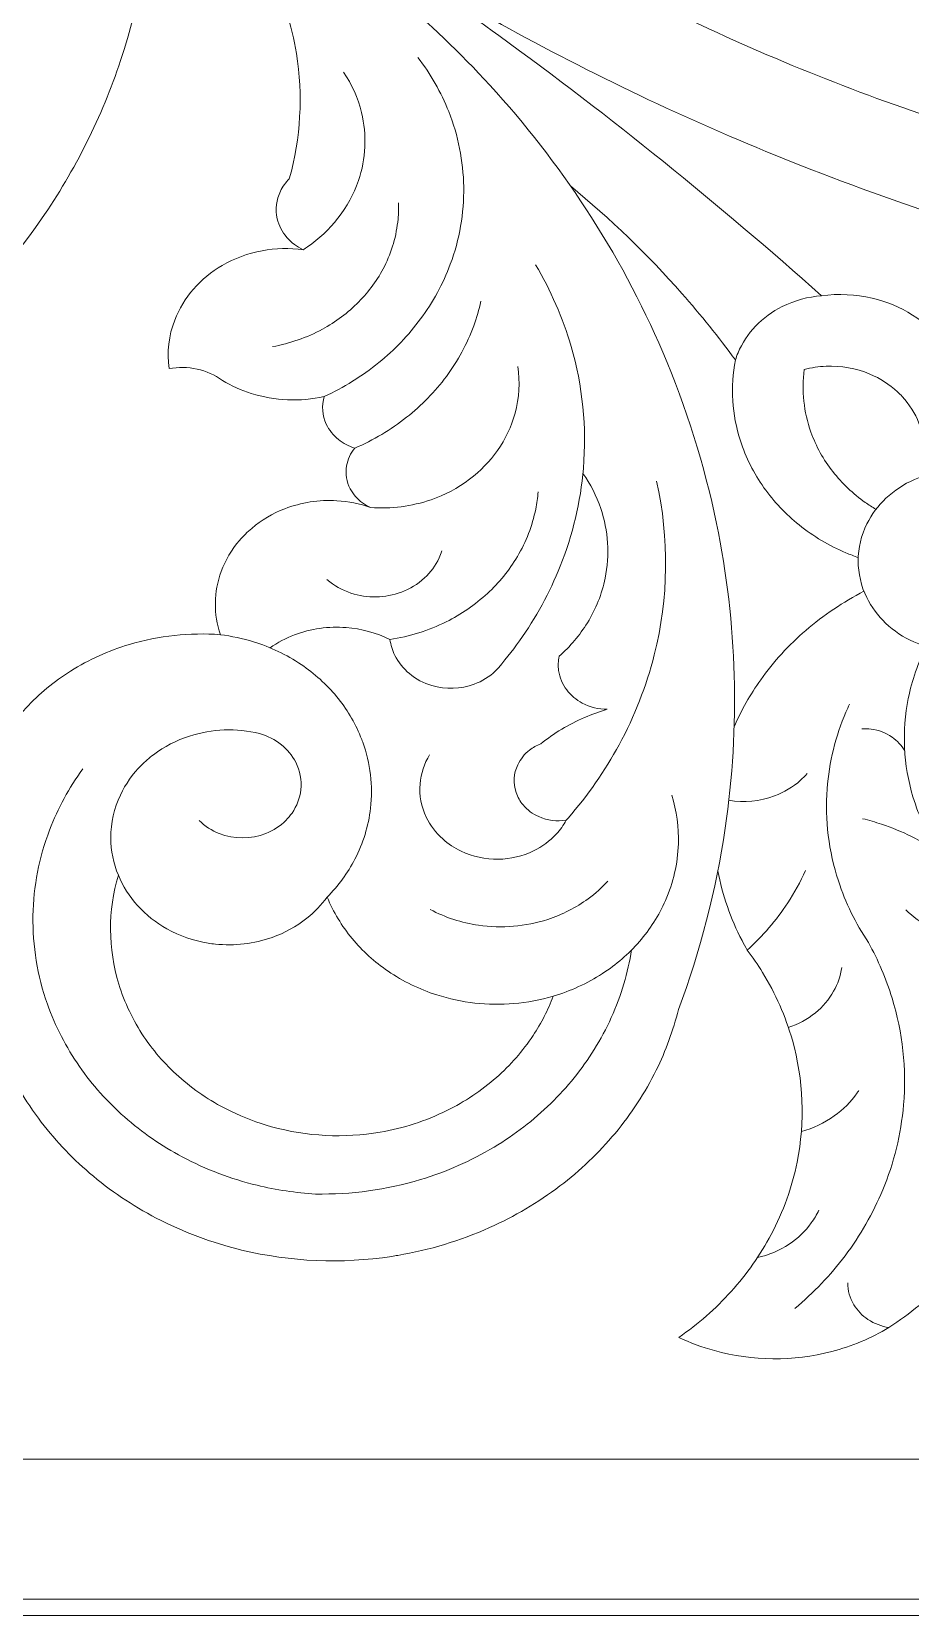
# Model space of a CAD drawing. Header units: millimetres. Extents: x 4607 to 4851, y 1815 to 2068.
# Drawn here: x 4650.05 to 4677.24, y 1946.15 to 1995.15 of the extents above; entities that cross this region are included whole.
import ezdxf

# ---------------------------------------------------------------- set-up
doc = ezdxf.new("R2010")
doc.units = ezdxf.units.MM
doc.header["$MEASUREMENT"] = 0
doc.layers.add('SITARA ALL', color=18, linetype='Continuous', true_color=0x000000)

msp = doc.modelspace()

# ---------------------------------------------------------------- linework, layer by layer
at = {"layer": 'SITARA ALL', "lineweight": 9}
for points, knots in [([(4606.916, 2068.151), (4606.916, 2068.151), (4850.916, 2068.151), (4850.916, 2068.151), (4850.916, 2068.151), (4850.916, 1946.151), (4850.916, 1946.151), (4850.916, 1946.151), (4606.916, 1946.151), (4606.916, 1946.151), (4606.916, 1946.151), (4606.916, 2068.151), (4606.916, 2068.151)], [0, 0, 0, 0, 0.25, 0.25, 0.25, 0.5, 0.5, 0.5, 0.75, 0.75, 0.75, 1, 1, 1, 1]), ([(4612.682, 2045.951), (4612.682, 2045.951), (4612.682, 2067.651), (4612.682, 2067.651), (4612.682, 2067.651), (4607.916, 2067.651), (4607.916, 2067.651), (4607.916, 2067.651), (4607.916, 1946.651), (4607.916, 1946.651), (4607.916, 1946.651), (4807.437, 1946.651), (4807.437, 1946.651), (4807.437, 1946.651), (4807.916, 1946.651), (4807.916, 1946.651), (4807.916, 1946.651), (4807.916, 1992.218), (4807.916, 1992.218)], [0, 0, 0, 0, 0.142857, 0.142857, 0.142857, 0.285714, 0.285714, 0.285714, 0.428571, 0.428571, 0.428571, 0.571429, 0.571429, 0.571429, 0.714286, 0.714286, 0.714286, 1, 1, 1, 1]), ([(4780.373, 1950.984), (4780.373, 1950.984), (4612.682, 1950.984), (4612.682, 1950.984), (4612.682, 1950.984), (4612.682, 2040.806), (4612.682, 2040.806)], [0, 0, 0, 0, 0.333333, 0.333333, 0.333333, 1, 1, 1, 1]), ([(4636.508, 1981.379), (4638.572, 1981.525), (4640.596, 1982.024), (4642.492, 1982.854), (4644.085, 1983.552), (4645.571, 1984.471), (4646.907, 1985.585), (4648.22, 1986.681), (4649.379, 1987.949), (4650.352, 1989.356), (4651.394, 1990.865), (4652.218, 1992.513), (4652.797, 1994.253), (4653.465, 1996.261), (4653.806, 1998.362), (4653.805, 2000.478), (4653.806, 2002.802), (4653.395, 2005.107), (4652.591, 2007.287), (4651.964, 2008.989), (4651.101, 2010.593), (4650.027, 2012.054), (4649.008, 2013.439), (4647.805, 2014.679), (4646.451, 2015.738), (4645.07, 2016.817), (4643.543, 2017.694), (4641.915, 2018.342), (4640.375, 2018.954), (4638.759, 2019.352), (4637.11, 2019.524)], [0, 0, 0, 0, 0.090909, 0.090909, 0.090909, 0.181818, 0.181818, 0.181818, 0.272727, 0.272727, 0.272727, 0.363636, 0.363636, 0.363636, 0.454545, 0.454545, 0.454545, 0.545455, 0.545455, 0.545455, 0.636364, 0.636364, 0.636364, 0.727273, 0.727273, 0.727273, 0.818182, 0.818182, 0.818182, 1, 1, 1, 1]), ([(4653.016, 2015.494), (4652.919, 2014.764), (4652.991, 2014.021), (4653.226, 2013.323), (4653.393, 2012.825), (4653.637, 2012.357), (4653.949, 2011.934), (4654.253, 2011.521), (4654.613, 2011.153), (4655.019, 2010.84), (4655.456, 2010.504), (4655.937, 2010.23), (4656.449, 2010.027), (4656.961, 2009.824), (4657.498, 2009.689), (4658.045, 2009.626), (4658.906, 2009.621), (4659.761, 2009.473), (4660.575, 2009.19), (4661.201, 2008.973), (4661.796, 2008.672), (4662.343, 2008.297), (4662.837, 2007.958), (4663.286, 2007.557), (4663.677, 2007.103), (4663.97, 2006.762), (4664.227, 2006.392), (4664.444, 2005.999), (4664.763, 2005.422), (4664.987, 2004.797), (4665.108, 2004.148), (4665.283, 2003.195), (4665.225, 2002.213), (4664.938, 2001.287), (4664.754, 2000.695), (4664.483, 2000.133), (4664.134, 1999.62), (4664.029, 1999.464), (4663.917, 1999.314), (4663.799, 1999.168), (4666.113, 1997.706), (4668.518, 1996.394), (4671, 1995.24), (4673.726, 1993.973), (4676.535, 1992.894), (4679.407, 1992.01), (4682.717, 1990.992), (4686.099, 1990.231), (4689.526, 1989.732), (4692.504, 1989.298), (4695.507, 1989.06), (4698.517, 1989.022)], [0, 0, 0, 0, 0.055556, 0.055556, 0.055556, 0.111111, 0.111111, 0.111111, 0.166667, 0.166667, 0.166667, 0.222222, 0.222222, 0.222222, 0.277778, 0.277778, 0.277778, 0.333333, 0.333333, 0.333333, 0.388889, 0.388889, 0.388889, 0.444444, 0.444444, 0.444444, 0.5, 0.5, 0.5, 0.555556, 0.555556, 0.555556, 0.611111, 0.611111, 0.611111, 0.666667, 0.666667, 0.666667, 0.722222, 0.722222, 0.722222, 0.777778, 0.777778, 0.777778, 0.833333, 0.833333, 0.833333, 0.888889, 0.888889, 0.888889, 1, 1, 1, 1]), ([(4659.699, 1993.898), (4659.956, 1993.517), (4660.144, 1993.094), (4660.254, 1992.648), (4660.425, 1991.951), (4660.392, 1991.219), (4660.159, 1990.54), (4660.015, 1990.119), (4659.8, 1989.726), (4659.525, 1989.376), (4659.258, 1989.036), (4658.94, 1988.738), (4658.584, 1988.493), (4658.539, 1988.462), (4658.494, 1988.432), (4658.449, 1988.403), (4658.255, 1988.493), (4658.082, 1988.624), (4657.942, 1988.785), (4657.798, 1988.951), (4657.697, 1989.15), (4657.647, 1989.363), (4657.581, 1989.651), (4657.616, 1989.952), (4657.745, 1990.217), (4657.815, 1990.359), (4657.908, 1990.489), (4658.02, 1990.6), (4658.373, 1991.861), (4658.447, 1993.183), (4658.239, 1994.476), (4658.098, 1995.348), (4657.833, 1996.195), (4657.451, 1996.993), (4657.109, 1997.708), (4656.681, 1998.378), (4656.177, 1998.99), (4656.145, 1999.028), (4656.112, 1999.067), (4656.08, 1999.106), (4655.384, 1999.969), (4654.777, 2000.9), (4654.269, 2001.886), (4653.999, 2002.408), (4653.759, 2002.945), (4653.55, 2003.495)], [0, 0, 0, 0, 0.0625, 0.0625, 0.0625, 0.125, 0.125, 0.125, 0.1875, 0.1875, 0.1875, 0.25, 0.25, 0.25, 0.3125, 0.3125, 0.3125, 0.375, 0.375, 0.375, 0.4375, 0.4375, 0.4375, 0.5, 0.5, 0.5, 0.5625, 0.5625, 0.5625, 0.625, 0.625, 0.625, 0.6875, 0.6875, 0.6875, 0.75, 0.75, 0.75, 0.8125, 0.8125, 0.8125, 0.875, 0.875, 0.875, 1, 1, 1, 1]), ([(4657.776, 1999.613), (4660.285, 1997.863), (4662.895, 1996.265), (4665.594, 1994.825), (4668.466, 1993.292), (4671.429, 1991.938), (4674.468, 1990.768), (4677.863, 1989.461), (4681.342, 1988.382), (4684.881, 1987.539), (4689.179, 1986.514), (4693.551, 1985.833), (4697.956, 1985.502), (4698.547, 1985.458), (4699.137, 1985.419), (4699.728, 1985.387)], [0, 0, 0, 0, 0.166667, 0.166667, 0.166667, 0.333333, 0.333333, 0.333333, 0.5, 0.5, 0.5, 0.666667, 0.666667, 0.666667, 1, 1, 1, 1]), ([(4699.111, 1969.222), (4698.355, 1969.348), (4697.62, 1969.577), (4696.926, 1969.903), (4696.324, 1970.187), (4695.761, 1970.545), (4695.25, 1970.971), (4694.772, 1971.369), (4694.346, 1971.826), (4693.984, 1972.332), (4693.611, 1972.853), (4693.314, 1973.423), (4693.1, 1974.026), (4692.825, 1974.804), (4692.701, 1975.628), (4692.734, 1976.452), (4692.738, 1976.527), (4692.742, 1976.601), (4692.748, 1976.676), (4692.746, 1977.447), (4692.603, 1978.211), (4692.326, 1978.931), (4692.103, 1979.508), (4691.801, 1980.05), (4691.429, 1980.544), (4691.057, 1981.036), (4690.624, 1981.477), (4690.139, 1981.858), (4689.627, 1982.259), (4689.066, 1982.594), (4688.47, 1982.853), (4688.357, 1982.903), (4688.244, 1982.949), (4688.129, 1982.993), (4687.323, 1983.301), (4686.473, 1983.479), (4685.61, 1983.521), (4684.639, 1983.57), (4683.667, 1983.447), (4682.738, 1983.157), (4682.072, 1982.949), (4681.436, 1982.653), (4680.848, 1982.278), (4680.525, 1982.071), (4680.218, 1981.839), (4679.931, 1981.585), (4679.728, 1981.584), (4679.53, 1981.639), (4679.356, 1981.743), (4679.215, 1981.827), (4679.098, 1981.945), (4679.014, 1982.086), (4678.915, 1982.253), (4678.876, 1982.449), (4678.901, 1982.642), (4678.903, 1982.659), (4678.906, 1982.676), (4678.909, 1982.693), (4679.055, 1983.309), (4679.019, 1983.953), (4678.805, 1984.548), (4678.669, 1984.925), (4678.469, 1985.276), (4678.213, 1985.585), (4677.955, 1985.897), (4677.649, 1986.166), (4677.305, 1986.381), (4676.92, 1986.623), (4676.497, 1986.799), (4676.054, 1986.903), (4675.543, 1987.023), (4675.013, 1987.049), (4674.492, 1986.979), (4671.294, 1989.826), (4667.959, 1992.514), (4664.499, 1995.036), (4663.446, 1995.803), (4662.381, 1996.556), (4661.306, 1997.292)], [0, 0, 0, 0, 0.037037, 0.037037, 0.037037, 0.074074, 0.074074, 0.074074, 0.111111, 0.111111, 0.111111, 0.148148, 0.148148, 0.148148, 0.185185, 0.185185, 0.185185, 0.222222, 0.222222, 0.222222, 0.259259, 0.259259, 0.259259, 0.296296, 0.296296, 0.296296, 0.333333, 0.333333, 0.333333, 0.37037, 0.37037, 0.37037, 0.407407, 0.407407, 0.407407, 0.444444, 0.444444, 0.444444, 0.481481, 0.481481, 0.481481, 0.518519, 0.518519, 0.518519, 0.555556, 0.555556, 0.555556, 0.592593, 0.592593, 0.592593, 0.62963, 0.62963, 0.62963, 0.666667, 0.666667, 0.666667, 0.703704, 0.703704, 0.703704, 0.740741, 0.740741, 0.740741, 0.777778, 0.777778, 0.777778, 0.814815, 0.814815, 0.814815, 0.851852, 0.851852, 0.851852, 0.888889, 0.888889, 0.888889, 0.925926, 0.925926, 0.925926, 1, 1, 1, 1]), ([(4655.23, 1970.741), (4655.407, 1970.566), (4655.618, 1970.43), (4655.85, 1970.34), (4656.316, 1970.158), (4656.832, 1970.16), (4657.297, 1970.343), (4657.529, 1970.434), (4657.739, 1970.572), (4657.916, 1970.748), (4657.985, 1970.818), (4658.048, 1970.893), (4658.104, 1970.974), (4658.254, 1971.188), (4658.348, 1971.437), (4658.376, 1971.696), (4658.407, 1971.988), (4658.352, 1972.283), (4658.218, 1972.544), (4658.11, 1972.755), (4657.959, 1972.941), (4657.774, 1973.089), (4657.575, 1973.248), (4657.345, 1973.366), (4657.098, 1973.433), (4656.381, 1973.607), (4655.63, 1973.58), (4654.928, 1973.354), (4654.527, 1973.226), (4654.151, 1973.031), (4653.815, 1972.778), (4653.683, 1972.679), (4653.559, 1972.571), (4653.442, 1972.454), (4653.174, 1972.186), (4652.953, 1971.874), (4652.791, 1971.531), (4652.595, 1971.118), (4652.494, 1970.667), (4652.495, 1970.21), (4652.497, 1969.812), (4652.576, 1969.419), (4652.729, 1969.051), (4652.872, 1968.707), (4653.074, 1968.39), (4653.324, 1968.113), (4653.586, 1967.825), (4653.892, 1967.581), (4654.232, 1967.392), (4654.629, 1967.17), (4655.06, 1967.02), (4655.509, 1966.948), (4655.583, 1966.936), (4655.657, 1966.926), (4655.732, 1966.919), (4656.325, 1966.856), (4656.925, 1966.927), (4657.487, 1967.126), (4657.877, 1967.264), (4658.24, 1967.465), (4658.564, 1967.722), (4658.801, 1967.91), (4659.012, 1968.128), (4659.192, 1968.372), (4659.535, 1968.719), (4659.824, 1969.116), (4660.049, 1969.549), (4660.305, 1970.041), (4660.469, 1970.574), (4660.533, 1971.124), (4660.612, 1971.814), (4660.53, 1972.512), (4660.293, 1973.165), (4660.272, 1973.222), (4660.251, 1973.279), (4660.227, 1973.336), (4660.044, 1973.785), (4659.793, 1974.203), (4659.484, 1974.576), (4659.168, 1974.958), (4658.799, 1975.291), (4658.388, 1975.568), (4657.933, 1975.874), (4657.437, 1976.111), (4656.913, 1976.272), (4656.578, 1976.376), (4656.234, 1976.449), (4655.886, 1976.492), (4654.938, 1976.564), (4653.984, 1976.462), (4653.073, 1976.19), (4652.431, 1975.998), (4651.819, 1975.721), (4651.252, 1975.365), (4650.742, 1975.045), (4650.276, 1974.66), (4649.867, 1974.22), (4649.468, 1973.791), (4649.129, 1973.31), (4648.861, 1972.789), (4648.563, 1972.212), (4648.361, 1971.591), (4648.262, 1970.95), (4648.168, 1970.338), (4648.171, 1969.714), (4648.272, 1969.103), (4648.086, 1967.746), (4648.178, 1966.367), (4648.541, 1965.046), (4648.778, 1964.181), (4649.126, 1963.351), (4649.575, 1962.574), (4649.783, 1962.213), (4650.011, 1961.865), (4650.259, 1961.53), (4650.72, 1960.907), (4651.25, 1960.339), (4651.839, 1959.835), (4652.471, 1959.294), (4653.163, 1958.827), (4653.902, 1958.443), (4654.738, 1958.007), (4655.624, 1957.675), (4656.54, 1957.454), (4658.063, 1957.087), (4659.642, 1957.02), (4661.19, 1957.258), (4661.253, 1957.267), (4661.315, 1957.278), (4661.378, 1957.288), (4662.356, 1957.454), (4663.308, 1957.742), (4664.213, 1958.147), (4664.986, 1958.492), (4665.717, 1958.925), (4666.392, 1959.436), (4667.021, 1959.912), (4667.594, 1960.458), (4668.1, 1961.064), (4668.601, 1961.663), (4669.029, 1962.32), (4669.375, 1963.022), (4669.669, 1963.62), (4669.899, 1964.248), (4670.06, 1964.896), (4670.739, 1966.711), (4671.224, 1968.592), (4671.507, 1970.509), (4671.969, 1973.642), (4671.878, 1976.831), (4671.238, 1979.933), (4670.863, 1981.75), (4670.307, 1983.524), (4669.577, 1985.23), (4668.916, 1986.776), (4668.121, 1988.26), (4667.2, 1989.666), (4666.313, 1991.021), (4665.318, 1992.301), (4664.223, 1993.495), (4663.312, 1994.49), (4662.338, 1995.424), (4661.306, 1996.292)], [0, 0, 0, 0, 0.018182, 0.018182, 0.018182, 0.036364, 0.036364, 0.036364, 0.054545, 0.054545, 0.054545, 0.072727, 0.072727, 0.072727, 0.090909, 0.090909, 0.090909, 0.109091, 0.109091, 0.109091, 0.127273, 0.127273, 0.127273, 0.145455, 0.145455, 0.145455, 0.163636, 0.163636, 0.163636, 0.181818, 0.181818, 0.181818, 0.2, 0.2, 0.2, 0.218182, 0.218182, 0.218182, 0.236364, 0.236364, 0.236364, 0.254545, 0.254545, 0.254545, 0.272727, 0.272727, 0.272727, 0.290909, 0.290909, 0.290909, 0.309091, 0.309091, 0.309091, 0.327273, 0.327273, 0.327273, 0.345455, 0.345455, 0.345455, 0.363636, 0.363636, 0.363636, 0.381818, 0.381818, 0.381818, 0.4, 0.4, 0.4, 0.418182, 0.418182, 0.418182, 0.436364, 0.436364, 0.436364, 0.454545, 0.454545, 0.454545, 0.472727, 0.472727, 0.472727, 0.490909, 0.490909, 0.490909, 0.509091, 0.509091, 0.509091, 0.527273, 0.527273, 0.527273, 0.545455, 0.545455, 0.545455, 0.563636, 0.563636, 0.563636, 0.581818, 0.581818, 0.581818, 0.6, 0.6, 0.6, 0.618182, 0.618182, 0.618182, 0.636364, 0.636364, 0.636364, 0.654545, 0.654545, 0.654545, 0.672727, 0.672727, 0.672727, 0.690909, 0.690909, 0.690909, 0.709091, 0.709091, 0.709091, 0.727273, 0.727273, 0.727273, 0.745455, 0.745455, 0.745455, 0.763636, 0.763636, 0.763636, 0.781818, 0.781818, 0.781818, 0.8, 0.8, 0.8, 0.818182, 0.818182, 0.818182, 0.836364, 0.836364, 0.836364, 0.854545, 0.854545, 0.854545, 0.872727, 0.872727, 0.872727, 0.890909, 0.890909, 0.890909, 0.909091, 0.909091, 0.909091, 0.927273, 0.927273, 0.927273, 0.945455, 0.945455, 0.945455, 0.963636, 0.963636, 0.963636, 1, 1, 1, 1]), ([(4661.999, 1994.352), (4662.393, 1993.84), (4662.714, 1993.276), (4662.953, 1992.675), (4663.247, 1991.935), (4663.404, 1991.147), (4663.416, 1990.351), (4663.428, 1989.534), (4663.288, 1988.722), (4663.002, 1987.956), (4662.776, 1987.351), (4662.466, 1986.78), (4662.081, 1986.261), (4661.709, 1985.758), (4661.275, 1985.304), (4660.788, 1984.91), (4660.271, 1984.491), (4659.703, 1984.139), (4659.099, 1983.861), (4659.015, 1983.577), (4659.038, 1983.273), (4659.164, 1983.006), (4659.251, 1982.82), (4659.38, 1982.658), (4659.54, 1982.53), (4659.691, 1982.41), (4659.863, 1982.32), (4660.048, 1982.265), (4660.62, 1982.512), (4661.158, 1982.832), (4661.647, 1983.218), (4662.112, 1983.584), (4662.527, 1984.01), (4662.88, 1984.485), (4663.236, 1984.964), (4663.521, 1985.492), (4663.727, 1986.053), (4663.818, 1986.299), (4663.891, 1986.551), (4663.948, 1986.807)], [0, 0, 0, 0, 0.071429, 0.071429, 0.071429, 0.142857, 0.142857, 0.142857, 0.214286, 0.214286, 0.214286, 0.285714, 0.285714, 0.285714, 0.357143, 0.357143, 0.357143, 0.428571, 0.428571, 0.428571, 0.5, 0.5, 0.5, 0.571429, 0.571429, 0.571429, 0.642857, 0.642857, 0.642857, 0.714286, 0.714286, 0.714286, 0.785714, 0.785714, 0.785714, 0.857143, 0.857143, 0.857143, 1, 1, 1, 1]), ([(4666.719, 1990.379), (4667.956, 1989.362), (4669.11, 1988.248), (4670.17, 1987.047), (4670.752, 1986.387), (4671.304, 1985.701), (4671.824, 1984.992), (4671.664, 1984.159), (4671.717, 1983.3), (4671.977, 1982.493), (4672.144, 1981.974), (4672.39, 1981.484), (4672.706, 1981.04), (4673.014, 1980.608), (4673.381, 1980.221), (4673.796, 1979.889), (4674.236, 1979.537), (4674.722, 1979.247), (4675.242, 1979.027), (4675.367, 1978.973), (4675.495, 1978.924), (4675.624, 1978.878)], [0, 0, 0, 0, 0.125, 0.125, 0.125, 0.25, 0.25, 0.25, 0.375, 0.375, 0.375, 0.5, 0.5, 0.5, 0.625, 0.625, 0.625, 0.75, 0.75, 0.75, 1, 1, 1, 1]), ([(4657.499, 1985.405), (4658.038, 1985.501), (4658.559, 1985.683), (4659.042, 1985.943), (4659.457, 1986.167), (4659.836, 1986.452), (4660.168, 1986.787), (4660.488, 1987.11), (4660.755, 1987.482), (4660.961, 1987.887), (4661.193, 1988.345), (4661.336, 1988.842), (4661.384, 1989.353), (4661.4, 1989.52), (4661.404, 1989.688), (4661.399, 1989.856)], [0, 0, 0, 0, 0.166667, 0.166667, 0.166667, 0.333333, 0.333333, 0.333333, 0.5, 0.5, 0.5, 0.666667, 0.666667, 0.666667, 1, 1, 1, 1]), ([(4659.099, 1983.861), (4658.352, 1983.694), (4657.573, 1983.727), (4656.843, 1983.957), (4656.53, 1984.055), (4656.23, 1984.191), (4655.949, 1984.36), (4655.714, 1984.53), (4655.448, 1984.649), (4655.165, 1984.71), (4654.88, 1984.772), (4654.585, 1984.777), (4654.298, 1984.724), (4654.228, 1985.231), (4654.289, 1985.748), (4654.474, 1986.226), (4654.609, 1986.576), (4654.805, 1986.901), (4655.052, 1987.184), (4655.306, 1987.474), (4655.605, 1987.721), (4655.939, 1987.915), (4656.322, 1988.138), (4656.741, 1988.293), (4657.178, 1988.373), (4657.597, 1988.451), (4658.026, 1988.461), (4658.449, 1988.403)], [0, 0, 0, 0, 0.1, 0.1, 0.1, 0.2, 0.2, 0.2, 0.3, 0.3, 0.3, 0.4, 0.4, 0.4, 0.5, 0.5, 0.5, 0.6, 0.6, 0.6, 0.7, 0.7, 0.7, 0.8, 0.8, 0.8, 1, 1, 1, 1]), ([(4665.639, 1987.936), (4666.111, 1987.145), (4666.481, 1986.298), (4666.739, 1985.414), (4667.096, 1984.19), (4667.225, 1982.91), (4667.119, 1981.639), (4667.032, 1980.601), (4666.791, 1979.581), (4666.404, 1978.614), (4666.076, 1977.795), (4665.651, 1977.017), (4665.138, 1976.299), (4664.909, 1975.977), (4664.663, 1975.667), (4664.401, 1975.37), (4664.212, 1975.191), (4663.989, 1975.052), (4663.744, 1974.962), (4663.322, 1974.805), (4662.861, 1974.79), (4662.429, 1974.918), (4662.175, 1974.993), (4661.939, 1975.118), (4661.735, 1975.287), (4661.547, 1975.442), (4661.394, 1975.635), (4661.285, 1975.852), (4661.209, 1976.006), (4661.157, 1976.172), (4661.133, 1976.343), (4661.739, 1976.434), (4662.326, 1976.62), (4662.875, 1976.892), (4663.338, 1977.122), (4663.767, 1977.417), (4664.148, 1977.767), (4664.511, 1978.101), (4664.824, 1978.486), (4665.077, 1978.911), (4665.347, 1979.366), (4665.539, 1979.862), (4665.644, 1980.381), (4665.679, 1980.555), (4665.704, 1980.731), (4665.719, 1980.908)], [0, 0, 0, 0, 0.0625, 0.0625, 0.0625, 0.125, 0.125, 0.125, 0.1875, 0.1875, 0.1875, 0.25, 0.25, 0.25, 0.3125, 0.3125, 0.3125, 0.375, 0.375, 0.375, 0.4375, 0.4375, 0.4375, 0.5, 0.5, 0.5, 0.5625, 0.5625, 0.5625, 0.625, 0.625, 0.625, 0.6875, 0.6875, 0.6875, 0.75, 0.75, 0.75, 0.8125, 0.8125, 0.8125, 0.875, 0.875, 0.875, 1, 1, 1, 1]), ([(4674.492, 1986.979), (4674.068, 1986.948), (4673.655, 1986.835), (4673.274, 1986.645), (4672.965, 1986.491), (4672.684, 1986.284), (4672.445, 1986.035), (4672.216, 1985.795), (4672.033, 1985.516), (4671.904, 1985.211), (4671.874, 1985.139), (4671.847, 1985.066), (4671.824, 1984.992)], [0, 0, 0, 0, 0.2, 0.2, 0.2, 0.4, 0.4, 0.4, 0.6, 0.6, 0.6, 1, 1, 1, 1]), ([(4655.886, 1976.492), (4655.671, 1977.128), (4655.68, 1977.819), (4655.913, 1978.45), (4656.043, 1978.801), (4656.235, 1979.126), (4656.479, 1979.409), (4656.595, 1979.543), (4656.72, 1979.668), (4656.856, 1979.782), (4657.16, 1980.039), (4657.506, 1980.243), (4657.878, 1980.387), (4658.39, 1980.584), (4658.94, 1980.67), (4659.488, 1980.638), (4659.845, 1980.617), (4660.198, 1980.547), (4660.535, 1980.429), (4661.168, 1980.38), (4661.805, 1980.461), (4662.405, 1980.668), (4662.833, 1980.816), (4663.235, 1981.029), (4663.597, 1981.301), (4663.93, 1981.551), (4664.222, 1981.851), (4664.463, 1982.192), (4664.71, 1982.542), (4664.894, 1982.932), (4665.007, 1983.346), (4665.135, 1983.818), (4665.163, 1984.311), (4665.09, 1984.794)], [0, 0, 0, 0, 0.083333, 0.083333, 0.083333, 0.166667, 0.166667, 0.166667, 0.25, 0.25, 0.25, 0.333333, 0.333333, 0.333333, 0.416667, 0.416667, 0.416667, 0.5, 0.5, 0.5, 0.583333, 0.583333, 0.583333, 0.666667, 0.666667, 0.666667, 0.75, 0.75, 0.75, 0.833333, 0.833333, 0.833333, 1, 1, 1, 1]), ([(4677.527, 1981.359), (4677.719, 1981.903), (4677.71, 1982.497), (4677.502, 1983.035), (4677.382, 1983.342), (4677.206, 1983.623), (4676.982, 1983.863), (4676.937, 1983.911), (4676.891, 1983.958), (4676.843, 1984.003), (4676.591, 1984.237), (4676.3, 1984.425), (4675.982, 1984.558), (4675.554, 1984.737), (4675.091, 1984.819), (4674.628, 1984.799), (4674.401, 1984.79), (4674.175, 1984.756), (4673.955, 1984.698), (4673.868, 1984.046), (4673.938, 1983.382), (4674.16, 1982.762), (4674.318, 1982.32), (4674.546, 1981.907), (4674.837, 1981.538), (4675.123, 1981.173), (4675.462, 1980.852), (4675.842, 1980.586), (4675.95, 1980.511), (4676.06, 1980.439), (4676.173, 1980.373)], [0, 0, 0, 0, 0.090909, 0.090909, 0.090909, 0.181818, 0.181818, 0.181818, 0.272727, 0.272727, 0.272727, 0.363636, 0.363636, 0.363636, 0.454545, 0.454545, 0.454545, 0.545455, 0.545455, 0.545455, 0.636364, 0.636364, 0.636364, 0.727273, 0.727273, 0.727273, 0.818182, 0.818182, 0.818182, 1, 1, 1, 1]), ([(4660.048, 1982.265), (4659.915, 1982.108), (4659.827, 1981.919), (4659.791, 1981.716), (4659.749, 1981.472), (4659.789, 1981.22), (4659.906, 1981.001), (4659.996, 1980.832), (4660.125, 1980.685), (4660.282, 1980.573), (4660.361, 1980.516), (4660.446, 1980.468), (4660.535, 1980.429)], [0, 0, 0, 0, 0.2, 0.2, 0.2, 0.4, 0.4, 0.4, 0.6, 0.6, 0.6, 1, 1, 1, 1]), ([(4675.622, 1978.777), (4675.622, 1978.385), (4675.713, 1977.998), (4675.885, 1977.646), (4676.032, 1977.347), (4676.231, 1977.078), (4676.472, 1976.849), (4676.728, 1976.607), (4677.023, 1976.411), (4677.346, 1976.269), (4677.76, 1976.087), (4678.206, 1975.991), (4678.659, 1975.987), (4678.659, 1975.987), (4678.691, 1975.987), (4678.691, 1975.987), (4679.15, 1975.986), (4679.603, 1976.08), (4680.023, 1976.263), (4680.347, 1976.404), (4680.644, 1976.599), (4680.902, 1976.841), (4681.145, 1977.068), (4681.345, 1977.338), (4681.493, 1977.636), (4681.669, 1977.991), (4681.761, 1978.381), (4681.761, 1978.777), (4681.761, 1979.17), (4681.67, 1979.556), (4681.498, 1979.909), (4681.351, 1980.207), (4681.152, 1980.477), (4680.911, 1980.705), (4680.655, 1980.947), (4680.36, 1981.143), (4680.037, 1981.285), (4679.623, 1981.468), (4679.177, 1981.564), (4678.724, 1981.568), (4678.724, 1981.568), (4678.691, 1981.568), (4678.691, 1981.568), (4678.233, 1981.568), (4677.78, 1981.474), (4677.36, 1981.291), (4677.036, 1981.151), (4676.739, 1980.955), (4676.481, 1980.714), (4676.238, 1980.486), (4676.038, 1980.217), (4675.89, 1979.919), (4675.714, 1979.564), (4675.622, 1979.173), (4675.622, 1978.777)], [0, 0, 0, 0, 0.055556, 0.055556, 0.055556, 0.111111, 0.111111, 0.111111, 0.166667, 0.166667, 0.166667, 0.222222, 0.222222, 0.222222, 0.277778, 0.277778, 0.277778, 0.333333, 0.333333, 0.333333, 0.388889, 0.388889, 0.388889, 0.444444, 0.444444, 0.444444, 0.5, 0.5, 0.5, 0.555556, 0.555556, 0.555556, 0.611111, 0.611111, 0.611111, 0.666667, 0.666667, 0.666667, 0.722222, 0.722222, 0.722222, 0.777778, 0.777778, 0.777778, 0.833333, 0.833333, 0.833333, 0.888889, 0.888889, 0.888889, 0.944444, 0.944444, 0.944444, 1, 1, 1, 1]), ([(4669.383, 1981.243), (4669.782, 1979.47), (4669.757, 1977.628), (4669.312, 1975.866), (4669.067, 1974.898), (4668.702, 1973.965), (4668.226, 1973.088), (4667.784, 1972.275), (4667.254, 1971.513), (4666.645, 1970.815), (4666.645, 1970.815), (4666.591, 1970.753), (4666.591, 1970.753), (4666.302, 1970.705), (4666.004, 1970.743), (4665.737, 1970.862), (4665.551, 1970.945), (4665.386, 1971.069), (4665.255, 1971.224), (4665.158, 1971.339), (4665.084, 1971.471), (4665.036, 1971.613), (4664.942, 1971.893), (4664.96, 1972.199), (4665.087, 1972.466), (4665.172, 1972.644), (4665.298, 1972.8), (4665.454, 1972.92), (4665.558, 1973.002), (4665.674, 1973.068), (4665.798, 1973.116), (4666.212, 1973.445), (4666.668, 1973.718), (4667.154, 1973.927), (4667.384, 1974.026), (4667.62, 1974.111), (4667.86, 1974.183), (4667.59, 1974.181), (4667.324, 1974.247), (4667.085, 1974.374), (4666.896, 1974.474), (4666.732, 1974.614), (4666.603, 1974.785), (4666.471, 1974.959), (4666.385, 1975.164), (4666.353, 1975.38), (4666.332, 1975.528), (4666.337, 1975.679), (4666.369, 1975.825), (4666.711, 1976.126), (4667.006, 1976.476), (4667.245, 1976.863), (4667.507, 1977.287), (4667.692, 1977.753), (4667.793, 1978.241), (4667.94, 1978.96), (4667.892, 1979.705), (4667.655, 1980.4), (4667.523, 1980.785), (4667.338, 1981.15), (4667.105, 1981.483)], [0, 0, 0, 0, 0.047619, 0.047619, 0.047619, 0.095238, 0.095238, 0.095238, 0.142857, 0.142857, 0.142857, 0.190476, 0.190476, 0.190476, 0.238095, 0.238095, 0.238095, 0.285714, 0.285714, 0.285714, 0.333333, 0.333333, 0.333333, 0.380952, 0.380952, 0.380952, 0.428571, 0.428571, 0.428571, 0.47619, 0.47619, 0.47619, 0.52381, 0.52381, 0.52381, 0.571429, 0.571429, 0.571429, 0.619048, 0.619048, 0.619048, 0.666667, 0.666667, 0.666667, 0.714286, 0.714286, 0.714286, 0.761905, 0.761905, 0.761905, 0.809524, 0.809524, 0.809524, 0.857143, 0.857143, 0.857143, 0.904762, 0.904762, 0.904762, 1, 1, 1, 1]), ([(4659.185, 1978.197), (4659.403, 1978.011), (4659.655, 1977.868), (4659.927, 1977.779), (4660.435, 1977.61), (4660.985, 1977.62), (4661.486, 1977.807), (4661.752, 1977.905), (4661.996, 1978.055), (4662.204, 1978.247), (4662.393, 1978.422), (4662.546, 1978.633), (4662.654, 1978.868), (4662.685, 1978.938), (4662.712, 1979.009), (4662.735, 1979.082)], [0, 0, 0, 0, 0.166667, 0.166667, 0.166667, 0.333333, 0.333333, 0.333333, 0.5, 0.5, 0.5, 0.666667, 0.666667, 0.666667, 1, 1, 1, 1]), ([(4675.802, 1977.835), (4675.156, 1977.504), (4674.551, 1977.099), (4674, 1976.625), (4673.475, 1976.174), (4673.007, 1975.661), (4672.606, 1975.097), (4672.282, 1974.642), (4672.007, 1974.155), (4671.784, 1973.642)], [0, 0, 0, 0, 0.25, 0.25, 0.25, 0.5, 0.5, 0.5, 1, 1, 1, 1]), ([(4661.133, 1976.343), (4660.71, 1976.552), (4660.251, 1976.678), (4659.78, 1976.713), (4659.235, 1976.755), (4658.688, 1976.677), (4658.176, 1976.483), (4657.91, 1976.382), (4657.658, 1976.249), (4657.424, 1976.087)], [0, 0, 0, 0, 0.25, 0.25, 0.25, 0.5, 0.5, 0.5, 1, 1, 1, 1]), ([(4676.575, 1955.055), (4677.226, 1955.478), (4677.829, 1955.972), (4678.371, 1956.528), (4678.915, 1957.086), (4679.391, 1957.707), (4679.789, 1958.376), (4680.21, 1959.086), (4680.534, 1959.848), (4680.754, 1960.643), (4681.105, 1961.915), (4681.17, 1963.248), (4680.945, 1964.547), (4680.795, 1965.408), (4680.522, 1966.243), (4680.135, 1967.027), (4679.789, 1967.727), (4679.36, 1968.382), (4678.856, 1968.978), (4678.628, 1969.249), (4678.386, 1969.508), (4678.131, 1969.753), (4677.777, 1970.286), (4677.503, 1970.867), (4677.318, 1971.48), (4677.02, 1972.466), (4676.971, 1973.512), (4677.174, 1974.523), (4677.286, 1975.08), (4677.473, 1975.62), (4677.727, 1976.128)], [0, 0, 0, 0, 0.090909, 0.090909, 0.090909, 0.181818, 0.181818, 0.181818, 0.272727, 0.272727, 0.272727, 0.363636, 0.363636, 0.363636, 0.454545, 0.454545, 0.454545, 0.545455, 0.545455, 0.545455, 0.636364, 0.636364, 0.636364, 0.727273, 0.727273, 0.727273, 0.818182, 0.818182, 0.818182, 1, 1, 1, 1]), ([(4673.665, 1955.649), (4674.243, 1956.132), (4674.764, 1956.679), (4675.218, 1957.279), (4675.69, 1957.905), (4676.081, 1958.588), (4676.382, 1959.312), (4676.731, 1960.151), (4676.948, 1961.04), (4677.026, 1961.946), (4677.12, 1963.06), (4676.999, 1964.182), (4676.67, 1965.251), (4676.486, 1965.848), (4676.241, 1966.425), (4675.938, 1966.972), (4675.543, 1967.561), (4675.231, 1968.201), (4675.01, 1968.875), (4674.71, 1969.792), (4674.592, 1970.76), (4674.663, 1971.723), (4674.725, 1972.542), (4674.922, 1973.345), (4675.245, 1974.1), (4675.28, 1974.182), (4675.316, 1974.263), (4675.353, 1974.343)], [0, 0, 0, 0, 0.1, 0.1, 0.1, 0.2, 0.2, 0.2, 0.3, 0.3, 0.3, 0.4, 0.4, 0.4, 0.5, 0.5, 0.5, 0.6, 0.6, 0.6, 0.7, 0.7, 0.7, 0.8, 0.8, 0.8, 1, 1, 1, 1]), ([(4677.063, 1972.895), (4676.966, 1973.065), (4676.831, 1973.211), (4676.67, 1973.322), (4676.477, 1973.455), (4676.255, 1973.539), (4676.023, 1973.57), (4675.927, 1973.583), (4675.829, 1973.586), (4675.731, 1973.581)], [0, 0, 0, 0, 0.25, 0.25, 0.25, 0.5, 0.5, 0.5, 1, 1, 1, 1]), ([(4662.362, 1972.776), (4662.193, 1972.504), (4662.092, 1972.195), (4662.065, 1971.876), (4662.038, 1971.522), (4662.104, 1971.168), (4662.259, 1970.849), (4662.383, 1970.593), (4662.555, 1970.364), (4662.767, 1970.174), (4662.938, 1970.021), (4663.129, 1969.894), (4663.336, 1969.795), (4663.695, 1969.625), (4664.089, 1969.539), (4664.487, 1969.545), (4664.866, 1969.55), (4665.239, 1969.638), (4665.58, 1969.804), (4665.845, 1969.932), (4666.084, 1970.109), (4666.284, 1970.326), (4666.403, 1970.455), (4666.506, 1970.599), (4666.591, 1970.753)], [0, 0, 0, 0, 0.111111, 0.111111, 0.111111, 0.222222, 0.222222, 0.222222, 0.333333, 0.333333, 0.333333, 0.444444, 0.444444, 0.444444, 0.555556, 0.555556, 0.555556, 0.666667, 0.666667, 0.666667, 0.777778, 0.777778, 0.777778, 1, 1, 1, 1]), ([(4651.626, 1972.337), (4651.203, 1971.755), (4650.859, 1971.12), (4650.602, 1970.449), (4650.277, 1969.601), (4650.103, 1968.703), (4650.087, 1967.796), (4650.072, 1966.865), (4650.224, 1965.939), (4650.535, 1965.062), (4650.779, 1964.377), (4651.112, 1963.728), (4651.527, 1963.132), (4651.927, 1962.558), (4652.393, 1962.035), (4652.918, 1961.573), (4653.464, 1961.092), (4654.065, 1960.676), (4654.708, 1960.335), (4655.439, 1959.946), (4656.216, 1959.652), (4657.021, 1959.457), (4657.615, 1959.313), (4658.22, 1959.223), (4658.83, 1959.187), (4659.931, 1959.166), (4661.028, 1959.317), (4662.082, 1959.635), (4662.878, 1959.875), (4663.641, 1960.211), (4664.354, 1960.638), (4664.991, 1961.018), (4665.581, 1961.472), (4666.112, 1961.989), (4666.626, 1962.489), (4667.077, 1963.049), (4667.456, 1963.657), (4667.851, 1964.292), (4668.16, 1964.976), (4668.374, 1965.693), (4668.475, 1966.035), (4668.554, 1966.384), (4668.61, 1966.737)], [0, 0, 0, 0, 0.066667, 0.066667, 0.066667, 0.133333, 0.133333, 0.133333, 0.2, 0.2, 0.2, 0.266667, 0.266667, 0.266667, 0.333333, 0.333333, 0.333333, 0.4, 0.4, 0.4, 0.466667, 0.466667, 0.466667, 0.533333, 0.533333, 0.533333, 0.6, 0.6, 0.6, 0.666667, 0.666667, 0.666667, 0.733333, 0.733333, 0.733333, 0.8, 0.8, 0.8, 0.866667, 0.866667, 0.866667, 1, 1, 1, 1]), ([(4671.62, 1971.368), (4672.094, 1971.288), (4672.581, 1971.335), (4673.032, 1971.503), (4673.33, 1971.613), (4673.604, 1971.778), (4673.841, 1971.989), (4673.912, 1972.053), (4673.979, 1972.121), (4674.042, 1972.193)], [0, 0, 0, 0, 0.25, 0.25, 0.25, 0.5, 0.5, 0.5, 1, 1, 1, 1]), ([(4659.192, 1968.372), (4659.383, 1967.909), (4659.643, 1967.478), (4659.962, 1967.093), (4660.284, 1966.706), (4660.658, 1966.366), (4661.074, 1966.082), (4661.539, 1965.766), (4662.046, 1965.519), (4662.582, 1965.348), (4663.352, 1965.102), (4664.164, 1965.011), (4664.969, 1965.08), (4665.382, 1965.115), (4665.79, 1965.191), (4666.187, 1965.309), (4666.725, 1965.467), (4667.237, 1965.702), (4667.708, 1966.006), (4668.134, 1966.282), (4668.519, 1966.615), (4668.852, 1966.998), (4669.184, 1967.378), (4669.456, 1967.806), (4669.66, 1968.268), (4669.904, 1968.821), (4670.039, 1969.415), (4670.058, 1970.019), (4670.073, 1970.531), (4670.004, 1971.042), (4669.853, 1971.531)], [0, 0, 0, 0, 0.090909, 0.090909, 0.090909, 0.181818, 0.181818, 0.181818, 0.272727, 0.272727, 0.272727, 0.363636, 0.363636, 0.363636, 0.454545, 0.454545, 0.454545, 0.545455, 0.545455, 0.545455, 0.636364, 0.636364, 0.636364, 0.727273, 0.727273, 0.727273, 0.818182, 0.818182, 0.818182, 1, 1, 1, 1]), ([(4678.131, 1969.753), (4677.577, 1970.123), (4676.977, 1970.418), (4676.345, 1970.629), (4676.152, 1970.693), (4675.957, 1970.75), (4675.76, 1970.8)], [0, 0, 0, 0, 0.333333, 0.333333, 0.333333, 1, 1, 1, 1]), ([(4652.729, 1969.051), (4652.403, 1967.951), (4652.408, 1966.78), (4652.743, 1965.683), (4652.92, 1965.104), (4653.183, 1964.555), (4653.521, 1964.053), (4653.848, 1963.569), (4654.237, 1963.131), (4654.679, 1962.751), (4655.143, 1962.351), (4655.657, 1962.013), (4656.208, 1961.746), (4656.614, 1961.55), (4657.036, 1961.39), (4657.47, 1961.27), (4658.564, 1960.967), (4659.712, 1960.909), (4660.831, 1961.1), (4661.548, 1961.222), (4662.244, 1961.447), (4662.896, 1961.769), (4663.449, 1962.042), (4663.964, 1962.386), (4664.428, 1962.793), (4664.862, 1963.174), (4665.244, 1963.611), (4665.564, 1964.093), (4665.816, 1964.474), (4666.025, 1964.882), (4666.187, 1965.309)], [0, 0, 0, 0, 0.090909, 0.090909, 0.090909, 0.181818, 0.181818, 0.181818, 0.272727, 0.272727, 0.272727, 0.363636, 0.363636, 0.363636, 0.454545, 0.454545, 0.454545, 0.545455, 0.545455, 0.545455, 0.636364, 0.636364, 0.636364, 0.727273, 0.727273, 0.727273, 0.818182, 0.818182, 0.818182, 1, 1, 1, 1]), ([(4662.378, 1967.99), (4662.846, 1967.743), (4663.352, 1967.578), (4663.876, 1967.503), (4664.594, 1967.399), (4665.326, 1967.461), (4666.017, 1967.684), (4666.466, 1967.83), (4666.889, 1968.045), (4667.271, 1968.323), (4667.489, 1968.483), (4667.692, 1968.664), (4667.875, 1968.863)], [0, 0, 0, 0, 0.2, 0.2, 0.2, 0.4, 0.4, 0.4, 0.6, 0.6, 0.6, 1, 1, 1, 1]), ([(4671.278, 1969.185), (4671.421, 1968.434), (4671.674, 1967.708), (4672.028, 1967.03), (4672.08, 1966.931), (4672.134, 1966.833), (4672.189, 1966.736), (4672.667, 1967.167), (4673.087, 1967.656), (4673.441, 1968.192), (4673.65, 1968.511), (4673.834, 1968.845), (4673.99, 1969.193)], [0, 0, 0, 0, 0.2, 0.2, 0.2, 0.4, 0.4, 0.4, 0.6, 0.6, 0.6, 1, 1, 1, 1]), ([(4677.1, 1967.975), (4677.315, 1967.76), (4677.568, 1967.586), (4677.847, 1967.464), (4678.221, 1967.299), (4678.628, 1967.223), (4679.036, 1967.241), (4679.34, 1967.253), (4679.64, 1967.318), (4679.923, 1967.432), (4680.265, 1967.438), (4680.602, 1967.522), (4680.908, 1967.676), (4681.15, 1967.797), (4681.366, 1967.966), (4681.544, 1968.171), (4681.717, 1968.37), (4681.845, 1968.603), (4681.921, 1968.856), (4681.939, 1968.916), (4681.953, 1968.977), (4681.965, 1969.038)], [0, 0, 0, 0, 0.125, 0.125, 0.125, 0.25, 0.25, 0.25, 0.375, 0.375, 0.375, 0.5, 0.5, 0.5, 0.625, 0.625, 0.625, 0.75, 0.75, 0.75, 1, 1, 1, 1]), ([(4675.3, 1956.438), (4675.299, 1956.199), (4675.364, 1955.965), (4675.487, 1955.761), (4675.598, 1955.578), (4675.748, 1955.423), (4675.925, 1955.305), (4676.121, 1955.176), (4676.343, 1955.09), (4676.575, 1955.055), (4676.023, 1954.724), (4675.426, 1954.474), (4674.803, 1954.313), (4673.611, 1954.005), (4672.359, 1954.015), (4671.172, 1954.343), (4670.795, 1954.447), (4670.427, 1954.584), (4670.074, 1954.752), (4670.667, 1955.161), (4671.21, 1955.638), (4671.693, 1956.172), (4672.177, 1956.707), (4672.592, 1957.299), (4672.93, 1957.935), (4673.305, 1958.64), (4673.575, 1959.395), (4673.733, 1960.177), (4673.983, 1961.427), (4673.933, 1962.719), (4673.585, 1963.945), (4673.375, 1964.684), (4673.064, 1965.39), (4672.662, 1966.044), (4672.516, 1966.282), (4672.358, 1966.513), (4672.189, 1966.736)], [0, 0, 0, 0, 0.076923, 0.076923, 0.076923, 0.153846, 0.153846, 0.153846, 0.230769, 0.230769, 0.230769, 0.307692, 0.307692, 0.307692, 0.384615, 0.384615, 0.384615, 0.461538, 0.461538, 0.461538, 0.538462, 0.538462, 0.538462, 0.615385, 0.615385, 0.615385, 0.692308, 0.692308, 0.692308, 0.769231, 0.769231, 0.769231, 0.846154, 0.846154, 0.846154, 1, 1, 1, 1]), ([(4673.461, 1964.342), (4673.765, 1964.44), (4674.049, 1964.592), (4674.297, 1964.793), (4674.526, 1964.978), (4674.718, 1965.204), (4674.863, 1965.46), (4674.991, 1965.688), (4675.076, 1965.937), (4675.115, 1966.196)], [0, 0, 0, 0, 0.25, 0.25, 0.25, 0.5, 0.5, 0.5, 1, 1, 1, 1]), ([(4673.864, 1961.121), (4674.229, 1961.22), (4674.573, 1961.382), (4674.881, 1961.601), (4675.157, 1961.797), (4675.397, 1962.039), (4675.591, 1962.316), (4675.608, 1962.341), (4675.625, 1962.365), (4675.641, 1962.39)], [0, 0, 0, 0, 0.25, 0.25, 0.25, 0.5, 0.5, 0.5, 1, 1, 1, 1]), ([(4672.504, 1957.218), (4672.856, 1957.295), (4673.19, 1957.437), (4673.489, 1957.637), (4673.754, 1957.812), (4673.984, 1958.033), (4674.17, 1958.29), (4674.261, 1958.416), (4674.34, 1958.55), (4674.406, 1958.691)], [0, 0, 0, 0, 0.25, 0.25, 0.25, 0.5, 0.5, 0.5, 1, 1, 1, 1])]:
    msp.add_open_spline(points, degree=3, knots=knots, dxfattribs=at)

doc.saveas('drawing.dxf')
